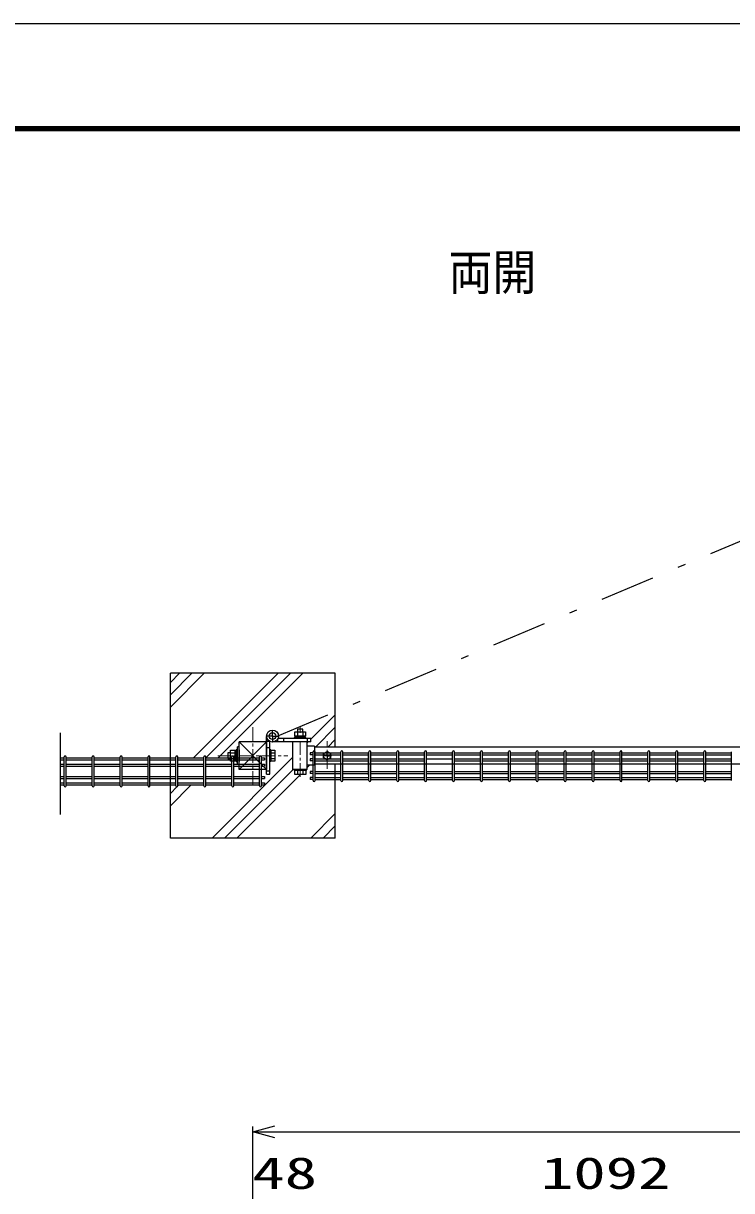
# Model space of a CAD drawing. Units: millimetres, scale not verified. Extents: x -4455 to 4455, y -3150 to 3150.
# Drawn here: x -145 to 1144, y 1026 to 3150 of the extents above; entities that cross this region are included whole.
import ezdxf
from ezdxf.enums import TextEntityAlignment as Align

# ---------------------------------------------------------------- set-up
doc = ezdxf.new("R2010")
doc.units = ezdxf.units.MM
doc.header["$LTSCALE"] = 20
doc.linetypes.add('USER1', pattern=[2, 1.25, -0.25, 0.25, -0.25])
doc.linetypes.add('USER4', pattern=[10.7, 5, -2.5, 0.7, -2.5])
for name, color, linetype, lineweight in [('0-0_0', 7, 'Continuous', 25), ('0-3_Jﾊﾟﾈﾙ', 3, 'Continuous', 25), ('0-4_外形線', 7, 'Continuous', 25), ('0-5_寸法線', 4, 'Continuous', 25), ('0-6_寸法', 4, 'Continuous', 25), ('0-8_EXTCNT-L', 4, 'Continuous', 25), ('0-C_扉横枠', 7, 'Continuous', 25), ('0-D_丁番', 3, 'Continuous', 25), ('0-E_軸線', 1, 'USER1', 9), ('0-F_ハッチング', 4, 'Continuous', 25), ('1-4_扉縦枠', 7, 'Continuous', 25), ('1-5_J', 2, 'Continuous', 25)]:
    doc.layers.add(name, color=color, linetype=linetype, lineweight=lineweight)
doc.styles.add('ＭＳ ゴシック', font='')
doc.styles.get('ＭＳ ゴシック').set_extended_font_data('MS Gothic')

# ---------------------------------------------------------------- blocks, each defined once
blk = doc.blocks.new('_Open30')
at = {"layer": '0-6_寸法'}
blk.add_line((0, 0), (-20, 0), dxfattribs=at)
blk.add_lwpolyline([(-20, 5.36), (0, 0), (-20, -5.36)], dxfattribs=at)

msp = doc.modelspace()

# ---------------------------------------------------------------- linework, layer by layer
at = {"layer": '0-0_0'}
for p, q in [((422.82, 1967.74), (122.82, 1967.74)), ((122.82, 1667.74), (122.82, 1967.74)), ((422.82, 1833.24), (422.82, 1967.74)), ((422.82, 1667.74), (422.82, 1802.24)), ((422.82, 1667.74), (122.82, 1667.74))]:
    msp.add_line(p, q, dxfattribs=at)
at = {"layer": '0-0_0', "color": 3}
msp.add_lwpolyline([(-4455.34, 3150), (4454.66, 3150), (4454.66, -3150), (-4455.34, -3150)], close=True, dxfattribs=at)
at = {"layer": '0-0_0'}
for points in [[(-4155.34, 2962.5), (4154.66, 2962.5), (4154.66, -2962.5), (-4155.34, -2962.5)], [(-4153.47, 2960.62), (4152.78, 2960.62), (4152.78, -2960.63), (-4153.47, -2960.63)], [(-4151.59, 2958.75), (4150.91, 2958.75), (4150.91, -2958.75), (-4151.59, -2958.75)], [(-4149.72, 2956.87), (4149.03, 2956.87), (4149.03, -2956.88), (-4149.72, -2956.88)], [(-4147.84, 2955), (4147.16, 2955), (4147.16, -2955), (-4147.84, -2955)]]:
    msp.add_lwpolyline(points, close=True, dxfattribs=at)
at = {"layer": '0-3_Jﾊﾟﾈﾙ'}
for p, q in [((-77.18, 1813.54), (-70.17, 1813.54)), ((-77.18, 1809.94), (-70.17, 1809.94)), ((-70.17, 1762.94), (-70.17, 1815.34)), ((-66.57, 1762.94), (-66.57, 1815.34)), ((-66.57, 1813.54), (-19.4, 1813.54)), ((-66.57, 1809.94), (-19.4, 1809.94)), ((-19.4, 1762.94), (-19.4, 1815.34)), ((-15.8, 1762.94), (-15.8, 1815.34)), ((-15.8, 1813.54), (31.37, 1813.54)), ((-15.8, 1809.94), (31.37, 1809.94)), ((31.37, 1762.94), (31.37, 1815.34)), ((34.97, 1762.94), (34.97, 1815.34)), ((34.97, 1813.54), (82.14, 1813.54)), ((34.97, 1809.94), (82.14, 1809.94)), ((82.14, 1762.94), (82.14, 1815.34)), ((85.74, 1762.94), (85.74, 1815.34)), ((85.74, 1813.54), (132.91, 1813.54)), ((85.74, 1809.94), (132.91, 1809.94)), ((132.91, 1762.94), (132.91, 1815.34)), ((136.51, 1762.94), (136.51, 1815.34)), ((136.51, 1813.54), (183.68, 1813.54)), ((136.51, 1809.94), (183.68, 1809.94)), ((183.68, 1762.94), (183.68, 1815.34)), ((187.28, 1762.94), (187.28, 1815.34)), ((187.28, 1813.54), (234.45, 1813.54)), ((187.28, 1809.94), (234.45, 1809.94)), ((234.45, 1762.94), (234.45, 1815.34)), ((238.05, 1762.94), (238.05, 1815.34)), ((238.05, 1813.54), (285.22, 1813.54)), ((238.05, 1809.94), (285.22, 1809.94)), ((285.22, 1762.94), (285.22, 1815.34)), ((288.82, 1762.94), (288.82, 1815.34)), ((288.82, 1813.54), (294.02, 1813.54)), ((288.82, 1809.94), (294.02, 1809.94)), ((294.02, 1813.54), (294.02, 1809.94)), ((382.32, 1823.04), (377.12, 1823.04)), ((377.12, 1823.04), (377.12, 1819.44)), ((382.32, 1819.44), (377.12, 1819.44)), ((382.32, 1808.14), (377.12, 1808.14)), ((382.33, 1772.44), (382.33, 1824.84)), ((385.93, 1772.44), (385.93, 1824.84)), ((385.93, 1823.04), (433.1, 1823.04)), ((385.93, 1819.44), (433.1, 1819.44)), ((385.93, 1811.74), (433.1, 1811.74)), ((385.93, 1808.14), (433.1, 1808.14)), ((433.1, 1772.44), (433.1, 1824.84)), ((436.7, 1772.44), (436.7, 1824.84)), ((436.7, 1823.04), (483.87, 1823.04)), ((436.7, 1819.44), (483.87, 1819.44)), ((436.7, 1811.74), (483.87, 1811.74)), ((436.7, 1808.14), (483.87, 1808.14)), ((483.87, 1772.44), (483.87, 1824.84)), ((487.47, 1772.44), (487.47, 1824.84)), ((487.47, 1823.04), (534.64, 1823.04)), ((487.47, 1819.44), (534.64, 1819.44)), ((487.47, 1811.74), (534.64, 1811.74)), ((487.47, 1808.14), (534.64, 1808.14)), ((534.64, 1772.44), (534.64, 1824.84)), ((538.24, 1772.44), (538.24, 1824.84)), ((538.24, 1823.04), (585.41, 1823.04)), ((538.24, 1819.44), (585.41, 1819.44)), ((538.24, 1811.74), (585.41, 1811.74)), ((538.24, 1808.14), (585.41, 1808.14)), ((585.41, 1772.44), (585.41, 1824.84)), ((589.01, 1772.44), (589.01, 1824.84)), ((589.01, 1823.04), (636.18, 1823.04)), ((589.01, 1819.44), (636.18, 1819.44)), ((589.01, 1811.74), (636.18, 1811.74)), ((636.18, 1772.44), (636.18, 1824.84)), ((639.78, 1772.44), (639.78, 1824.84)), ((639.78, 1823.04), (686.95, 1823.04)), ((639.78, 1819.44), (686.95, 1819.44)), ((639.78, 1811.74), (686.95, 1811.74)), ((639.78, 1808.14), (686.95, 1808.14)), ((686.95, 1772.44), (686.95, 1824.84)), ((690.55, 1772.44), (690.55, 1824.84)), ((690.55, 1823.04), (737.72, 1823.04)), ((690.55, 1819.44), (737.72, 1819.44)), ((690.55, 1811.74), (737.72, 1811.74)), ((690.55, 1808.14), (737.72, 1808.14)), ((737.72, 1772.44), (737.72, 1824.84)), ((741.32, 1772.44), (741.32, 1824.84)), ((741.32, 1823.04), (788.49, 1823.04)), ((741.32, 1819.44), (788.49, 1819.44)), ((741.32, 1811.74), (788.49, 1811.74)), ((741.32, 1808.14), (788.49, 1808.14)), ((788.49, 1772.44), (788.49, 1824.84)), ((792.09, 1772.44), (792.09, 1824.84)), ((792.09, 1823.04), (839.26, 1823.04)), ((792.09, 1819.44), (839.26, 1819.44)), ((792.09, 1811.74), (839.26, 1811.74)), ((792.09, 1808.14), (839.26, 1808.14)), ((839.26, 1772.44), (839.26, 1824.84)), ((842.86, 1772.44), (842.86, 1824.84)), ((842.86, 1823.04), (890.03, 1823.04)), ((842.86, 1819.44), (890.03, 1819.44)), ((842.86, 1811.74), (890.03, 1811.74)), ((842.86, 1808.14), (890.03, 1808.14)), ((890.03, 1772.44), (890.03, 1824.84)), ((893.63, 1772.44), (893.63, 1824.84)), ((893.63, 1823.04), (940.79, 1823.04)), ((893.63, 1819.44), (940.79, 1819.44)), ((893.63, 1811.74), (940.79, 1811.74)), ((893.63, 1808.14), (940.79, 1808.14)), ((940.79, 1772.44), (940.79, 1824.84)), ((944.39, 1772.44), (944.39, 1824.84)), ((944.39, 1823.04), (991.56, 1823.04)), ((944.39, 1819.44), (991.56, 1819.44)), ((944.39, 1811.74), (991.56, 1811.74)), ((944.39, 1808.14), (991.56, 1808.14)), ((991.56, 1772.44), (991.56, 1824.84)), ((995.16, 1772.44), (995.16, 1824.84)), ((995.16, 1823.04), (1042.33, 1823.04)), ((995.16, 1819.44), (1042.33, 1819.44)), ((995.16, 1811.74), (1042.33, 1811.74)), ((995.16, 1808.14), (1042.33, 1808.14)), ((1042.33, 1772.44), (1042.33, 1824.84)), ((1045.93, 1772.44), (1045.93, 1824.84)), ((1045.93, 1823.04), (1093.1, 1823.04)), ((1045.93, 1819.44), (1093.1, 1819.44)), ((1045.93, 1811.74), (1093.1, 1811.74)), ((1045.93, 1808.14), (1093.1, 1808.14)), ((1093.1, 1772.44), (1093.1, 1824.84)), ((1096.7, 1772.44), (1096.7, 1824.84)), ((1096.7, 1823.04), (1143.87, 1823.04)), ((1096.7, 1819.44), (1143.87, 1819.44)), ((1096.7, 1811.74), (1143.87, 1811.74)), ((1096.7, 1808.14), (1143.87, 1808.14)), ((1143.87, 1772.44), (1143.87, 1824.84)), ((-77.18, 1802.24), (-70.17, 1802.24)), ((-77.18, 1798.64), (-70.17, 1798.64)), ((-66.57, 1802.24), (-19.4, 1802.24)), ((-66.57, 1798.64), (-19.4, 1798.64)), ((-15.8, 1802.24), (31.37, 1802.24)), ((-15.8, 1798.64), (31.37, 1798.64)), ((34.97, 1802.24), (82.14, 1802.24)), ((34.97, 1798.64), (82.14, 1798.64)), ((85.74, 1802.24), (132.91, 1802.24)), ((85.74, 1798.64), (132.91, 1798.64)), ((136.51, 1802.24), (183.68, 1802.24)), ((136.51, 1798.64), (183.68, 1798.64)), ((187.28, 1802.24), (234.45, 1802.24)), ((187.28, 1798.64), (234.45, 1798.64)), ((238.05, 1802.24), (285.22, 1802.24)), ((238.05, 1798.64), (285.22, 1798.64)), ((288.82, 1802.24), (294.02, 1802.24)), ((288.82, 1798.64), (294.02, 1798.64)), ((294.02, 1802.24), (294.02, 1798.64)), ((382.32, 1785.54), (377.12, 1785.54)), ((385.93, 1789.14), (433.1, 1789.14)), ((385.93, 1785.54), (433.1, 1785.54)), ((436.7, 1789.14), (483.87, 1789.14)), ((436.7, 1785.54), (483.87, 1785.54)), ((487.47, 1789.14), (534.64, 1789.14)), ((487.47, 1785.54), (534.64, 1785.54)), ((538.24, 1789.14), (585.41, 1789.14)), ((538.24, 1785.54), (585.41, 1785.54)), ((589.01, 1789.14), (636.18, 1789.14)), ((589.01, 1785.54), (636.18, 1785.54)), ((639.78, 1789.14), (686.95, 1789.14)), ((639.78, 1785.54), (686.95, 1785.54)), ((690.55, 1789.14), (737.72, 1789.14)), ((690.55, 1785.54), (737.72, 1785.54)), ((741.32, 1789.14), (788.49, 1789.14)), ((741.32, 1785.54), (788.49, 1785.54)), ((792.09, 1789.14), (839.26, 1789.14)), ((792.09, 1785.54), (839.26, 1785.54)), ((842.86, 1789.14), (890.03, 1789.14)), ((842.86, 1785.54), (890.03, 1785.54)), ((893.63, 1789.14), (940.79, 1789.14)), ((893.63, 1785.54), (940.79, 1785.54)), ((944.39, 1789.14), (991.56, 1789.14)), ((944.39, 1785.54), (991.56, 1785.54)), ((995.16, 1789.14), (1042.33, 1789.14)), ((995.16, 1785.54), (1042.33, 1785.54)), ((1045.93, 1789.14), (1093.1, 1789.14)), ((1045.93, 1785.54), (1093.1, 1785.54)), ((1096.7, 1789.14), (1143.87, 1789.14)), ((1096.7, 1785.54), (1143.87, 1785.54)), ((-77.18, 1779.64), (-70.17, 1779.64)), ((-77.18, 1776.04), (-70.17, 1776.04)), ((-77.18, 1768.34), (-70.17, 1768.34)), ((-77.18, 1764.74), (-70.17, 1764.74)), ((-66.57, 1779.64), (-19.4, 1779.64)), ((-66.57, 1776.04), (-19.4, 1776.04)), ((-66.57, 1768.34), (-19.4, 1768.34)), ((-66.57, 1764.74), (-19.4, 1764.74)), ((-15.8, 1779.64), (31.37, 1779.64)), ((-15.8, 1776.04), (31.37, 1776.04)), ((-15.8, 1768.34), (31.37, 1768.34)), ((-15.8, 1764.74), (31.37, 1764.74)), ((34.97, 1779.64), (82.14, 1779.64)), ((34.97, 1776.04), (82.14, 1776.04)), ((34.97, 1768.34), (82.14, 1768.34)), ((34.97, 1764.74), (82.14, 1764.74)), ((85.74, 1779.64), (132.91, 1779.64)), ((85.74, 1776.04), (132.91, 1776.04)), ((85.74, 1768.34), (132.91, 1768.34)), ((85.74, 1764.74), (132.91, 1764.74)), ((136.51, 1779.64), (183.68, 1779.64)), ((136.51, 1776.04), (183.68, 1776.04)), ((136.51, 1768.34), (183.68, 1768.34)), ((136.51, 1764.74), (183.68, 1764.74)), ((187.28, 1779.64), (234.45, 1779.64)), ((187.28, 1776.04), (234.45, 1776.04)), ((187.28, 1768.34), (234.45, 1768.34)), ((187.28, 1764.74), (234.45, 1764.74)), ((238.05, 1779.64), (285.22, 1779.64)), ((238.05, 1776.04), (285.22, 1776.04)), ((238.05, 1768.34), (285.22, 1768.34)), ((238.05, 1764.74), (285.22, 1764.74)), ((288.82, 1779.64), (294.02, 1779.64)), ((288.82, 1776.04), (294.02, 1776.04)), ((288.82, 1768.34), (294.02, 1768.34)), ((288.82, 1764.74), (294.02, 1764.74)), ((294.02, 1779.64), (294.02, 1776.04)), ((294.02, 1768.34), (294.02, 1764.74)), ((382.32, 1774.24), (377.12, 1774.24)), ((385.93, 1777.84), (433.1, 1777.84)), ((385.93, 1774.24), (433.1, 1774.24)), ((436.7, 1777.84), (483.87, 1777.84)), ((436.7, 1774.24), (483.87, 1774.24)), ((487.47, 1777.84), (534.64, 1777.84)), ((487.47, 1774.24), (534.64, 1774.24)), ((538.24, 1777.84), (585.41, 1777.84)), ((538.24, 1774.24), (585.41, 1774.24)), ((589.01, 1777.84), (636.18, 1777.84)), ((589.01, 1774.24), (636.18, 1774.24)), ((639.78, 1777.84), (686.95, 1777.84)), ((639.78, 1774.24), (686.95, 1774.24)), ((690.55, 1777.84), (737.72, 1777.84)), ((690.55, 1774.24), (737.72, 1774.24)), ((741.32, 1777.84), (788.49, 1777.84)), ((741.32, 1774.24), (788.49, 1774.24)), ((792.09, 1777.84), (839.26, 1777.84)), ((792.09, 1774.24), (839.26, 1774.24)), ((842.86, 1777.84), (890.03, 1777.84)), ((842.86, 1774.24), (890.03, 1774.24)), ((893.63, 1777.84), (940.79, 1777.84)), ((893.63, 1774.24), (940.79, 1774.24)), ((944.39, 1777.84), (991.56, 1777.84)), ((944.39, 1774.24), (991.56, 1774.24)), ((995.16, 1777.84), (1042.33, 1777.84)), ((995.16, 1774.24), (1042.33, 1774.24)), ((1045.93, 1777.84), (1093.1, 1777.84)), ((1045.93, 1774.24), (1093.1, 1774.24)), ((1096.7, 1777.84), (1143.87, 1777.84)), ((1096.7, 1774.24), (1143.87, 1774.24))]:
    msp.add_line(p, q, dxfattribs=at)
for points in [[(382.32, 1811.74), (377.12, 1811.74), (377.12, 1808.14)], [(382.32, 1789.14), (377.12, 1789.14), (377.12, 1785.54)], [(382.32, 1777.84), (377.12, 1777.84), (377.12, 1774.24)]]:
    msp.add_lwpolyline(points, dxfattribs=at)
for centre, start, end in [((384.13, 1824.84), 0, 180), ((434.9, 1824.84), 0, 180), ((485.67, 1824.84), 0, 180), ((536.44, 1824.84), 0, 180), ((587.21, 1824.84), 0, 180), ((637.98, 1824.84), 0, 180), ((688.75, 1824.84), 0, 180), ((739.52, 1824.84), 0, 180), ((790.29, 1824.84), 0, 180), ((841.06, 1824.84), 0, 180), ((891.83, 1824.84), 0, 180), ((942.59, 1824.84), 0, 180), ((993.36, 1824.84), 0, 180), ((1044.13, 1824.84), 0, 180), ((1094.9, 1824.84), 0, 180), ((-68.37, 1815.34), 0, 180), ((-17.6, 1815.34), 0, 180), ((33.17, 1815.34), 0, 180), ((83.94, 1815.34), 0, 180), ((134.71, 1815.34), 0, 180), ((185.48, 1815.34), 0, 180), ((236.25, 1815.34), 0, 180), ((287.02, 1815.34), 0, 180), ((-68.37, 1762.94), 180, 0), ((-17.6, 1762.94), 180, 0), ((33.17, 1762.94), 180, 0), ((83.94, 1762.94), 180, 0), ((134.71, 1762.94), 180, 0), ((185.48, 1762.94), 180, 0), ((236.25, 1762.94), 180, 0), ((287.02, 1762.94), 180, 0), ((384.13, 1772.44), 180, 0), ((434.9, 1772.44), 180, 0), ((485.67, 1772.44), 180, 0), ((536.44, 1772.44), 180, 0), ((587.21, 1772.44), 180, 0), ((637.98, 1772.44), 180, 0), ((688.75, 1772.44), 180, 0), ((739.52, 1772.44), 180, 0), ((790.29, 1772.44), 180, 0), ((841.06, 1772.44), 180, 0), ((891.83, 1772.44), 180, 0), ((942.59, 1772.44), 180, 0), ((993.36, 1772.44), 180, 0), ((1044.13, 1772.44), 180, 0), ((1094.9, 1772.44), 180, 0)]:
    msp.add_arc(centre, 1.8, start, end, dxfattribs=at)
at = {"layer": '0-4_外形線'}
for p, q in [((247.82, 1792.74), (247.82, 1842.74)), ((247.82, 1842.74), (297.82, 1792.74)), ((247.82, 1792.74), (297.82, 1842.74)), ((247.82, 1792.74), (297.82, 1842.74)), ((247.82, 1842.74), (297.82, 1792.74)), ((297.82, 1842.74), (247.82, 1842.74)), ((297.82, 1842.74), (297.82, 1792.74)), ((297.82, 1842.74), (297.82, 1792.74)), ((297.82, 1792.74), (247.82, 1792.74))]:
    msp.add_line(p, q, dxfattribs=at)
at = {"layer": '0-5_寸法線'}
for p, q in [((272.82, 609.69), (272.82, 1143.42)), ((312.82, 1133.42), (2572.82, 1133.42))]:
    msp.add_line(p, q, dxfattribs=at)
at = {"layer": '0-8_EXTCNT-L'}
msp.add_line((-77.18, 1710.61), (-77.18, 1859.31), dxfattribs=at)
at = {"layer": '0-C_扉横枠'}
for p, q in [((384.82, 1835.19), (371.82, 1835.19)), ((384.82, 1835.19), (384.82, 1800.29)), ((1398.82, 1833.24), (384.82, 1833.24)), ((407.84, 1817.74), (401.43, 1817.74)), ((401.52, 1821.49), (408.02, 1825.24)), ((401.52, 1813.98), (401.52, 1821.49)), ((401.52, 1813.98), (408.02, 1810.23)), ((408.11, 1817.74), (407.93, 1817.74)), ((414.51, 1821.49), (408.02, 1825.24)), ((408.02, 1817.92), (408.02, 1824.32)), ((408.02, 1817.65), (408.02, 1817.83)), ((408.02, 1817.56), (408.02, 1811.15)), ((414.51, 1813.98), (408.02, 1810.23)), ((408.2, 1817.74), (414.6, 1817.74)), ((414.51, 1813.98), (414.51, 1821.49)), ((384.82, 1800.29), (371.82, 1800.29)), ((1398.82, 1802.24), (384.82, 1802.24))]:
    msp.add_line(p, q, dxfattribs=at)
msp.add_circle((408.02, 1817.74), 6.5, dxfattribs=at)
at = {"layer": '0-D_丁番', "color": 2}
for p, q in [((308.5, 1853.42), (297.74, 1853.42)), ((308.76, 1853.42), (308.58, 1853.42)), ((308.67, 1853.6), (308.67, 1864.36)), ((308.67, 1853.33), (308.67, 1853.51)), ((308.67, 1853.24), (308.67, 1842.48)), ((308.86, 1853.42), (319.62, 1853.42))]:
    msp.add_line(p, q, dxfattribs=at)
at = {"layer": '0-D_丁番'}
for p, q in [((297.82, 1783.9), (297.82, 1851.68)), ((318.38, 1842.74), (318.38, 1848.74)), ((378.38, 1848.74), (318.47, 1848.74)), ((369.3, 1850.74), (348.3, 1850.74)), ((348.3, 1850.74), (348.3, 1848.74)), ((369.3, 1848.74), (348.3, 1848.74)), ((348.99, 1861.24), (368.62, 1861.24)), ((348.99, 1853.24), (348.99, 1861.24)), ((368.62, 1853.24), (348.99, 1853.24)), ((349.6, 1853.24), (349.6, 1850.74)), ((363.8, 1866.24), (353.8, 1866.24)), ((353.8, 1866.24), (353.8, 1861.24)), ((353.9, 1861.24), (353.9, 1853.24)), ((363.71, 1861.24), (363.71, 1853.24)), ((363.8, 1861.24), (363.8, 1866.24)), ((368, 1850.74), (368, 1853.24)), ((368.62, 1861.24), (368.62, 1853.24)), ((369.3, 1848.74), (369.3, 1850.74)), ((378.38, 1842.74), (378.38, 1848.74)), ((232.31, 1827.52), (240.31, 1827.52)), ((232.31, 1807.89), (232.31, 1827.52)), ((240.31, 1827.52), (240.31, 1807.89)), ((242.81, 1826.91), (240.31, 1826.91)), ((242.81, 1828.21), (242.81, 1807.21)), ((244.81, 1828.21), (242.81, 1828.21)), ((244.82, 1801.74), (244.82, 1833.74)), ((247.82, 1833.74), (244.82, 1833.74)), ((247.81, 1828.21), (247.81, 1807.21)), ((297.82, 1843.9), (303.82, 1843.9)), ((303.82, 1783.9), (303.82, 1843.81)), ((305.82, 1828.26), (303.82, 1828.26)), ((378.38, 1842.74), (310.59, 1842.74)), ((227.31, 1822.71), (227.31, 1812.71)), ((232.31, 1822.71), (227.31, 1822.71)), ((227.31, 1812.71), (232.31, 1812.71)), ((232.31, 1822.61), (240.31, 1822.61)), ((232.31, 1812.8), (240.31, 1812.8)), ((240.31, 1807.89), (232.31, 1807.89)), ((240.31, 1808.51), (242.81, 1808.51)), ((242.81, 1807.21), (244.81, 1807.21)), ((305.82, 1822.67), (312.82, 1822.67)), ((305.82, 1812.85), (312.82, 1812.85)), ((247.82, 1801.74), (244.82, 1801.74)), ((297.82, 1783.9), (303.82, 1783.9)), ((348.66, 1790.74), (348.66, 1792.74)), ((369.66, 1790.74), (348.66, 1790.74)), ((349.35, 1783.74), (349.35, 1790.74)), ((354.25, 1790.74), (354.25, 1783.74)), ((364.07, 1790.74), (364.07, 1783.74)), ((368.98, 1790.74), (368.98, 1783.74)), ((369.66, 1792.74), (369.66, 1790.74)), ((368.98, 1783.74), (349.35, 1783.74))]:
    msp.add_line(p, q, dxfattribs=at)
at = {"layer": '0-D_丁番', "color": 4}
for p, q in [((329.38, 1842.74), (329.38, 1848.74)), ((372.38, 1842.74), (372.38, 1848.75)), ((297.82, 1832.9), (303.82, 1832.9)), ((297.82, 1789.9), (303.84, 1789.9))]:
    msp.add_line(p, q, dxfattribs=at)
at = {"layer": '0-D_丁番'}
for points in [[(305.82, 1828.26), (305.82, 1807.26), (303.82, 1807.26)], [(305.82, 1827.57), (312.82, 1827.57), (312.82, 1807.94), (305.82, 1807.94)]]:
    msp.add_lwpolyline(points, dxfattribs=at)
for radius in [10.85, 6.15]:
    msp.add_circle((308.68, 1853.42), radius, dxfattribs=at)
at = {"layer": '0-E_軸線'}
for p, q in [((272.82, 1764.65), (272.82, 1870.83)), ((358.82, 1779.08), (358.82, 1869.54)), ((408.02, 1793.58), (408.02, 1844.15)), ((408.02, 1793.58), (408.02, 1844.15)), ((209, 1817.74), (336.63, 1817.74)), ((209.14, 1817.74), (336.5, 1817.74))]:
    msp.add_line(p, q, dxfattribs=at)
at = {"layer": '0-F_ハッチング', "linetype": 'USER4'}
msp.add_line((316.94, 1853.42), (1349.52, 2288.27), dxfattribs=at)
at = {"layer": '0-F_ハッチング'}
for p, q in [((122.82, 1906.26), (184.29, 1967.74)), ((122.82, 1928.71), (161.84, 1967.74)), ((122.82, 1951.16), (139.39, 1967.74)), ((164.8, 1813.54), (319, 1967.74)), ((187.28, 1813.57), (341.45, 1967.74)), ((209.7, 1813.54), (363.9, 1967.74)), ((378.38, 1847.51), (422.82, 1891.95)), ((386.55, 1833.24), (422.82, 1869.5)), ((371.82, 1840.95), (373.6, 1842.74)), ((409.01, 1833.24), (422.82, 1847.05)), ((198.6, 1667.74), (345.82, 1814.95)), ((221.05, 1667.74), (346.05, 1792.74)), ((247.86, 1792.78), (247.82, 1792.82)), ((371.82, 1796.05), (376.06, 1800.29)), ((122.82, 1726.65), (160.9, 1764.74)), ((136.5, 1762.78), (138.45, 1764.74)), ((243.51, 1667.74), (359.51, 1783.74)), ((122.82, 1749.1), (134.86, 1761.14)), ((378.21, 1667.74), (422.82, 1712.34)), ((400.66, 1667.74), (422.82, 1689.89))]:
    msp.add_line(p, q, dxfattribs=at)
at = {"layer": '1-4_扉縦枠'}
for p, q in [((345.82, 1792.74), (345.82, 1842.74)), ((371.82, 1842.74), (345.82, 1842.74)), ((371.82, 1792.74), (371.82, 1842.74)), ((371.82, 1792.74), (345.82, 1792.74)), ((348.66, 1792.74), (368.98, 1792.74))]:
    msp.add_line(p, q, dxfattribs=at)
at = {"layer": '1-5_J'}
for p, q in [((483.36, 1783.09), (483.36, 1823.44)), ((486.96, 1823.44), (486.96, 1783.09))]:
    msp.add_line(p, q, dxfattribs=at)

# ---------------------------------------------------------------- block references
at = {"layer": '0-5_寸法線', "xscale": 2, "yscale": 2, "rotation": 180}
msp.add_blockref('_Open30', (272.82, 1133.42), dxfattribs=at)

# ---------------------------------------------------------------- texts
at = {"layer": '0-4_外形線', "style": 'ＭＳ ゴシック', "width": 0.9}
msp.add_text('両開', height=64.96, dxfattribs=at).set_placement((629.03, 2645.13), align=Align.BOTTOM_LEFT)
at = {"layer": '0-5_寸法線', "color": 2, "style": 'ＭＳ ゴシック', "width": 1.5}
for s, p in [('48', (271.82, 1012.32)), ('1092', (796.82, 1012.32))]:
    msp.add_text(s, height=57.77, dxfattribs=at).set_placement(p, align=Align.BOTTOM_LEFT)

doc.saveas('drawing.dxf')
